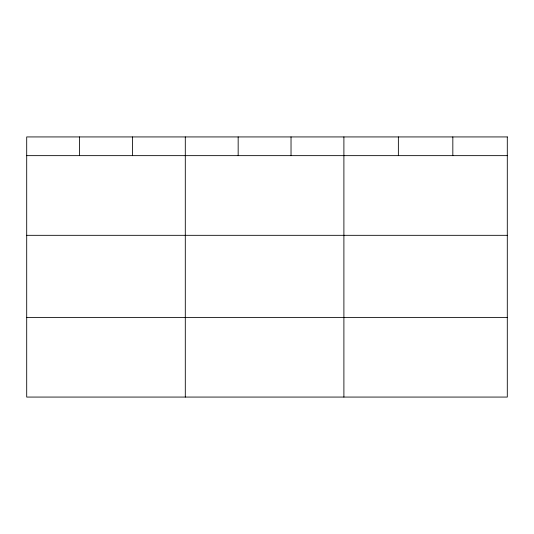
<?xml version="1.0" encoding="UTF-8"?>
<svg xmlns="http://www.w3.org/2000/svg" width="534" height="534" viewBox="0 0 534 534"><rect width="100%" height="100%" fill="white"/><g stroke="black" fill="none" stroke-linecap="round" stroke-linejoin="round"><path stroke-width="0.8" d="M26.7 155.648L507.3 155.648M26.7 235.32L507.3 235.32M26.7 317.396L507.3 317.396M452.832 136.931L452.832 155.648M398.364 136.931L398.364 155.648M343.896 136.931L343.896 397.069M291.03 136.931L291.03 155.648M238.164 136.931L238.164 155.648M185.298 136.931L185.298 397.069M132.432 136.931L132.432 155.648M79.566 136.931L79.566 155.648M507.3 136.931L26.7 136.931L26.7 397.069L507.3 397.069L507.3 136.931"/></g></svg>
